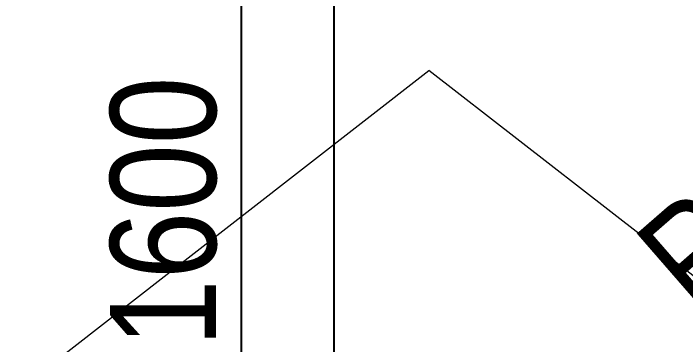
# Model space of a CAD drawing. Extents: x -79995 to 347433, y -157641 to 104789.
# Drawn here: x 2516 to 3943, y -17726 to -17023 of the extents above; entities that cross this region are included whole.
import ezdxf

# ---------------------------------------------------------------- set-up
doc = ezdxf.new("R2010")
doc.units = 0
doc.layers.get('DEFPOINTS').update_dxf_attribs({"linetype": 'CONTINUOUS'})
doc.layers.add('DIM', color=1, linetype='CONTINUOUS')
doc.layers.add('TEXT', color=7, linetype='CONTINUOUS')
doc.layers.add('NET-THAY', color=2, linetype='CONTINUOUS', lineweight=13)
doc.styles.add('HEL-CONDENSE', font='')
doc.styles.get('HEL-CONDENSE').set_extended_font_data('VNI-Helve-Condense')
doc.dimstyles.new('D100', dxfattribs={"dimtxt": 225, "dimasz": 1.199999999999999, "dimexe": 100, "dimexo": 0, "dimgap": 50, "dimtad": 1, "dimdec": 0, "dimzin": 13, "dimdsep": 46, "dimtxsty": 'HEL-CONDENSE', "dimblk": 'D50', "dimcen": 0, "dimclrd": 1, "dimclre": 1, "dimclrt": 7, "dimadec": 0, "dimazin": 0, "dimtfac": 1, "dimtdec": 0, "dimtmove": 0, "dimatfit": 3, "dimldrblk": 'D50', "dimfxl": 1, "dimtolj": 1, "dimtzin": 13, "dimarcsym": 0})

# ---------------------------------------------------------------- blocks, each defined once
blk = doc.blocks.new('D50')
at = {"layer": 'DIM'}
blk.add_hatch(color=256, dxfattribs=at).paths.add_polyline_path([(25, 0, 1), (-25, 0, 1)])
blk.add_line((25, 0), (99.99999999999818, 0), dxfattribs=at)
blk.add_circle((0, 0), 25, dxfattribs=at)
blk = doc.blocks.new('*D729')
at = {"layer": 'DEFPOINTS', "color": 0, "linetype": 'Continuous', "transparency": 16777216}
for p in [(3775.710801557463, -17916.10464789905), (3398.452336091901, -18244.24493837217)]:
    blk.add_point(p, dxfattribs=at)
at = {"layer": 'DIM', "color": 1, "linetype": 'Continuous', "lineweight": -2, "transparency": 16777216}
for p, q in [((4504.219294794512, -17282.4462665346), (3776.616221874586, -17915.3171112019)), ((3398.452336091901, -18244.24493837217), (3775.710801557463, -17916.10464789905))]:
    blk.add_line(p, q, dxfattribs=at)
at = {"layer": 'DIM', "color": 1, "linetype": 'Continuous', "lineweight": -2, "transparency": 16777216, "xscale": 1.199999999999999, "yscale": 1.199999999999999, "zscale": 1.199999999999999, "rotation": 221.0168218514993}
blk.add_blockref('D50', (3775.710801557463, -17916.10464789905), dxfattribs=at)
at = {"layer": 'DIM', "color": 7, "linetype": 'Continuous', "transparency": 16777216, "insert": (4131.238635930667, -17388.31528047869), "char_height": 225, "attachment_point": 5, "rotation": 41.016821851499365, "style": 'HEL-CONDENSE'}
blk.add_mtext('\\A1;R500', dxfattribs=at)
blk = doc.blocks.new('*D749')
at = {"layer": 'DEFPOINTS', "color": 0, "linetype": 'Continuous', "transparency": 16777216}
for p in [(3000.367279564279, -16644.24493837212), (3398.452336092016, -16644.24493837212), (3398.452336092016, -18244.24493837212)]:
    blk.add_point(p, dxfattribs=at)
at = {"layer": 'DIM', "color": 1, "linetype": 'Continuous', "lineweight": -2, "transparency": 16777216}
for p, q in [((3398.452336092016, -16644.24493837212), (2900.367279564279, -16644.24493837212)), ((3000.367279564279, -18243.04493837212), (3000.367279564279, -16645.44493837212)), ((3398.452336092016, -18244.24493837212), (2900.367279564279, -18244.24493837212))]:
    blk.add_line(p, q, dxfattribs=at)
at = {"layer": 'DIM', "color": 1, "linetype": 'Continuous', "lineweight": -2, "transparency": 16777216, "xscale": 1.199999999999999, "yscale": 1.199999999999999, "zscale": 1.199999999999999}
for p, rotation in [((3000.367279564279, -16644.24493837212), 90), ((3000.367279564279, -18244.24493837212), 270)]:
    blk.add_blockref('D50', p, dxfattribs=dict(at, rotation=rotation))
at = {"layer": 'DIM', "color": 7, "linetype": 'Continuous', "transparency": 16777216, "insert": (2835.467279564274, -17444.24493837211), "char_height": 225, "attachment_point": 5, "rotation": 90, "style": 'HEL-CONDENSE'}
blk.add_mtext('\\A1;1600', dxfattribs=at)

msp = doc.modelspace()

# ---------------------------------------------------------------- linework, layer by layer
at = {"layer": 'NET-THAY'}
for p in [(1598.452336088754, -18544.24493837211), (5198.45233608922, -18544.24493837211)]:
    msp.add_line(p, (3398.452336088754, -17144.24493837211), dxfattribs=at)
at = {"layer": 'TEXT'}
msp.add_lwpolyline([(3196.837029636139, -14658.261360323), (3196.837029636139, -17971.16585958324)], dxfattribs=at)

# ---------------------------------------------------------------- dimensions: what is measured, and where the dimension line sits
at = {"layer": 'DIM', "linetype": 'Continuous'}
dim = msp.add_linear_dim(base=(3000.367279564279, -16644.24493837212), p1=(3398.452336092014, -18244.24493837211), p2=(3398.452336092014, -16644.24493837211), angle=90, dimstyle='D100', dxfattribs=at)
dim.commit()
dim.dimension.update_dxf_attribs({"geometry": '*D749', "text_midpoint": (2835.467279564274, -17444.24493837211)})
dim = msp.add_radius_dim(center=(3398.452336091901, -18244.24493837217), mpoint=(3775.710801557463, -17916.10464789905), dimstyle='D100', dxfattribs=at)
dim.commit()
dim.dimension.update_dxf_attribs({"geometry": '*D729', "text_midpoint": (4239.459303729304, -17512.73512238992), "dimtype": 164})

doc.saveas('drawing.dxf')
